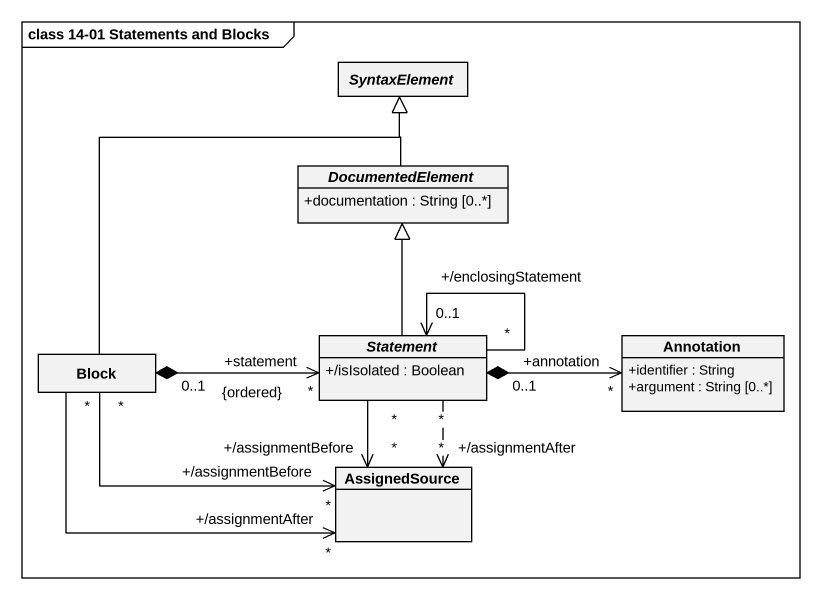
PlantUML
@startuml
mainframe class 14-01 Statements and Blocks
hide circle
hide empty members
skinparam classAttributeIconSize 0
abstract class SyntaxElement
abstract class DocumentedElement {
  +documentation : String [0..*]
}
class Block
abstract class Statement {
  +/isIsolated : Boolean
}
class "Annotation" as Annotation_ {
  +identifier : String
  +argument : String [0..*]
}
class AssignedSource
DocumentedElement -up-|> SyntaxElement
Block -up-|> SyntaxElement
Block "0..1" *-right-> "+statement\n*\n{ordered}" Statement
Block "*" -right-> "+/assignmentAfter\n*" AssignedSource
Block "*" -right-> "+/assignmentBefore\n*" AssignedSource
Statement -up-|> DocumentedElement
Statement "*" --> "+/enclosingStatement\n0..1" Statement
Statement "0..1" *-right-> "+annotation\n*" Annotation_
Statement "*" --> "+/assignmentBefore\n*" AssignedSource
Statement "*" --> "+/assignmentAfter\n*" AssignedSource
@enduml
